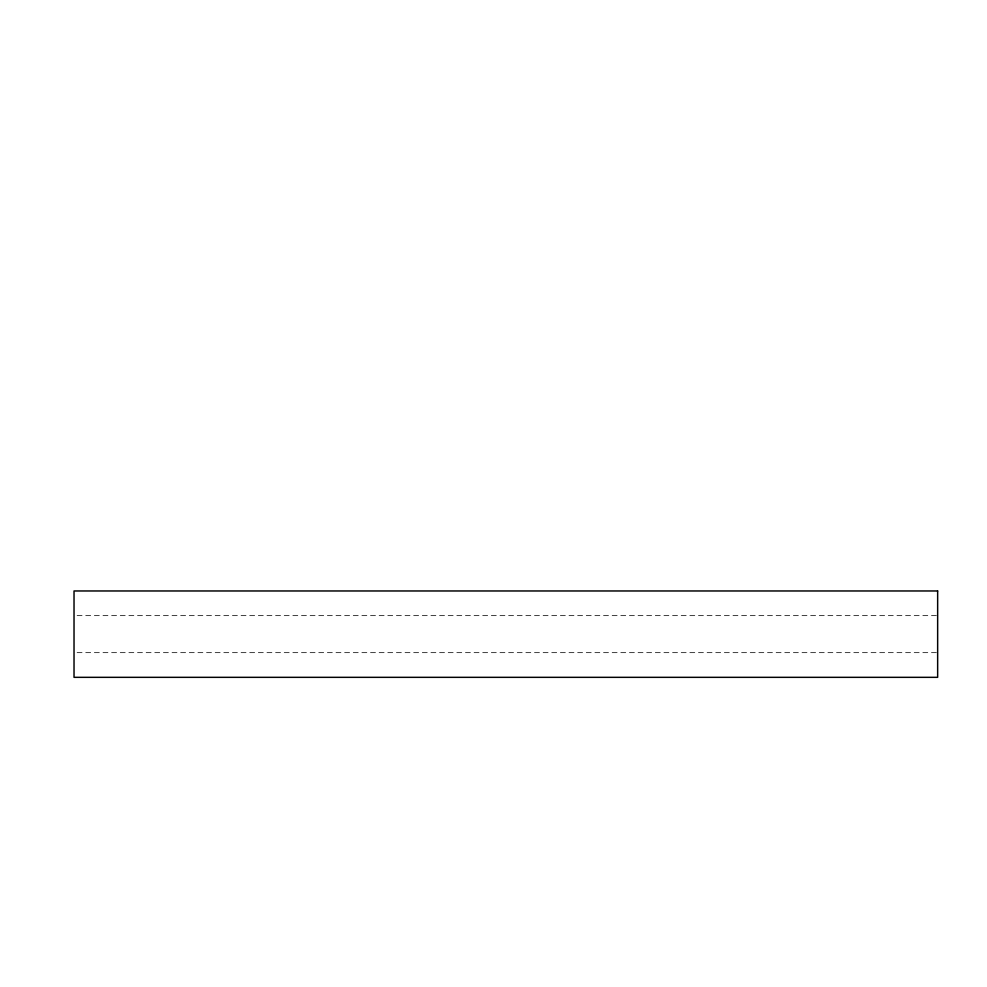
<?xml version="1.0" encoding="UTF-8"?>
<svg xmlns="http://www.w3.org/2000/svg" width="987" height="987" viewBox="0 0 987 987"><rect width="100%" height="100%" fill="white"/><g stroke="black" fill="none" stroke-linecap="round" stroke-linejoin="round"><path stroke-width="0.74" stroke-dasharray="4.93 3.7" d="M77.109 615.641L937.65 615.641M77.109 652.654L937.65 652.654"/><path stroke-width="1.48" d="M937.65 590.966L74.025 590.966L74.025 677.329L937.65 677.329L937.65 590.966"/></g></svg>
